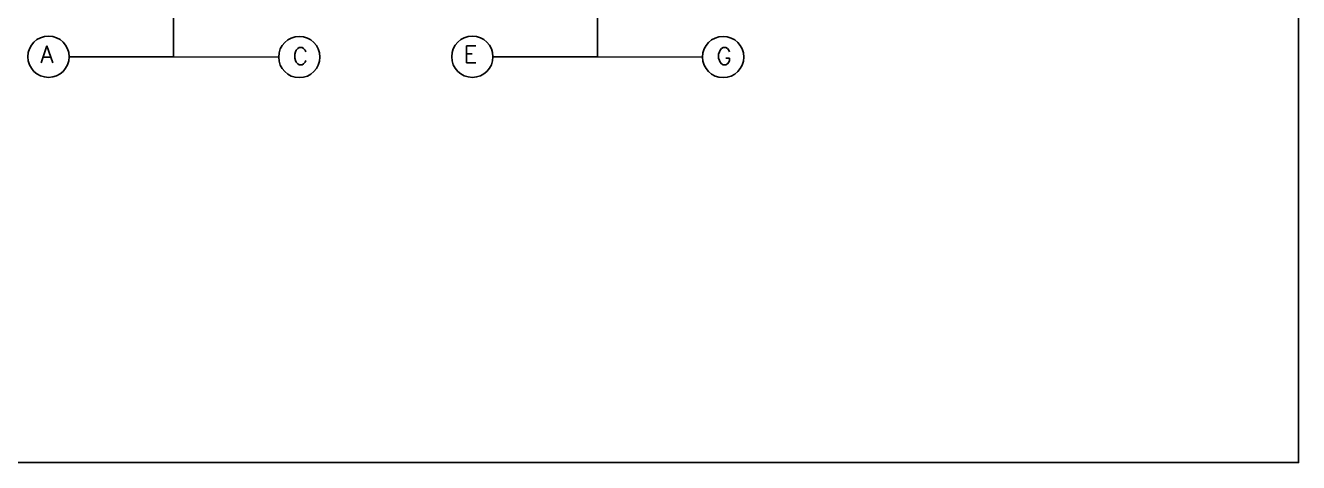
# Model space of a CAD drawing. Header units: inches. Extents: x -12478 to 399182, y -23212 to 525552.
# Drawn here: x 52217 to 57905, y -12085 to -10132 of the extents above; entities that cross this region are included whole.
import ezdxf

# ---------------------------------------------------------------- set-up
doc = ezdxf.new("R2010")
doc.units = ezdxf.units.IN
doc.header["$LTSCALE"] = 1000
doc.header["$MEASUREMENT"] = 0
doc.linetypes.add('ACAD_ISO04W100', pattern=[30, 24, -3, 0, -3])
doc.layers.add('8', color=8, linetype='Continuous')
doc.layers.add('Layer1', color=1, linetype='Continuous')
doc.styles.add('STYL-CONCEPT', font='romans.shx')

msp = doc.modelspace()

# ---------------------------------------------------------------- linework, layer by layer
at = {"layer": '8', "color": 1}
msp.add_lwpolyline([(48146.1, -3296.5), (57905, -3296.5), (57905, -12085.2), (48146.1, -12085.2)], close=True, dxfattribs=at)
at = {"layer": 'Layer1', "linetype": 'ACAD_ISO04W100', "ltscale": 10}
for p, q in [((52878.5, -10272.9, 0), (52882.4, -4909.5, 0)), ((54772.1, -10272.9, 0), (54776.1, -6618.5, 0)), ((52411.9, -10272.4, 0), (52878.5, -10272.9, 0)), ((53348.1, -10273.1, 0), (52878.5, -10272.9, 0)), ((54305.6, -10272.4, 0), (54772.1, -10272.9, 0)), ((55241.8, -10273.1, 0), (54772.1, -10272.9, 0))]:
    msp.add_line(p, q, dxfattribs=at)
at = {"layer": 'Layer1'}
for centre in [(52319.7, -10272, 0), (53440.3, -10273.2, 0), (54213.4, -10272, 0), (55334, -10273.2, 0)]:
    msp.add_circle(centre, 92.2, dxfattribs=at)

# ---------------------------------------------------------------- texts
at = {"layer": 'Layer1', "char_height": 76.2, "rotation": 359.9337, "style": 'STYL-CONCEPT'}
for s, insert, attachment_point in [('A', (52342, -10298.9, 0), 9), ('C', (53410.4, -10231.2, 0), 1), ('E', (54235.7, -10298.9, 0), 9), ('G', (55304.1, -10231.2, 0), 1)]:
    msp.add_mtext_dynamic_manual_height_columns(s, width=60.245, gutter_width=45, heights=[0], dxfattribs=dict(at, insert=insert, attachment_point=attachment_point))

doc.saveas('drawing.dxf')
